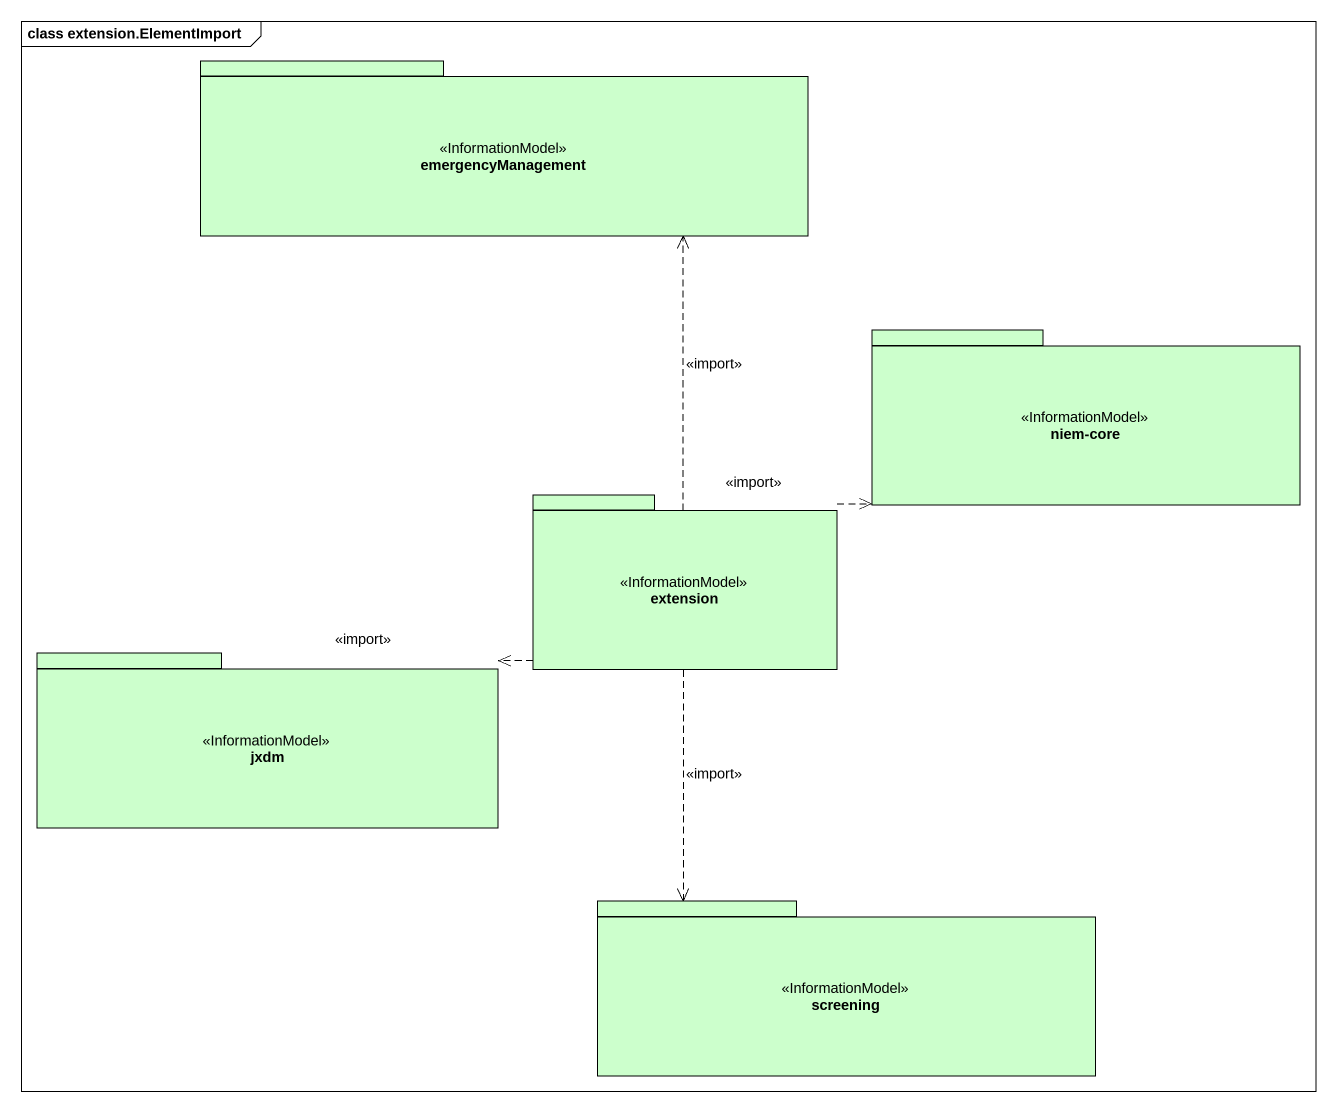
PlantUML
@startuml
mainframe class extension.ElementImport
package emergencyManagement <<InformationModel>> #CCFFCC {
}
package "niem-core" as niem_core <<InformationModel>> #CCFFCC {
}
package extension <<InformationModel>> #CCFFCC {
}
package jxdm <<InformationModel>> #CCFFCC {
}
package screening <<InformationModel>> #CCFFCC {
}
extension .up.> emergencyManagement : <<import>>
extension .right.> niem_core : <<import>>
extension .left.> jxdm : <<import>>
extension ..> screening : <<import>>
@enduml
